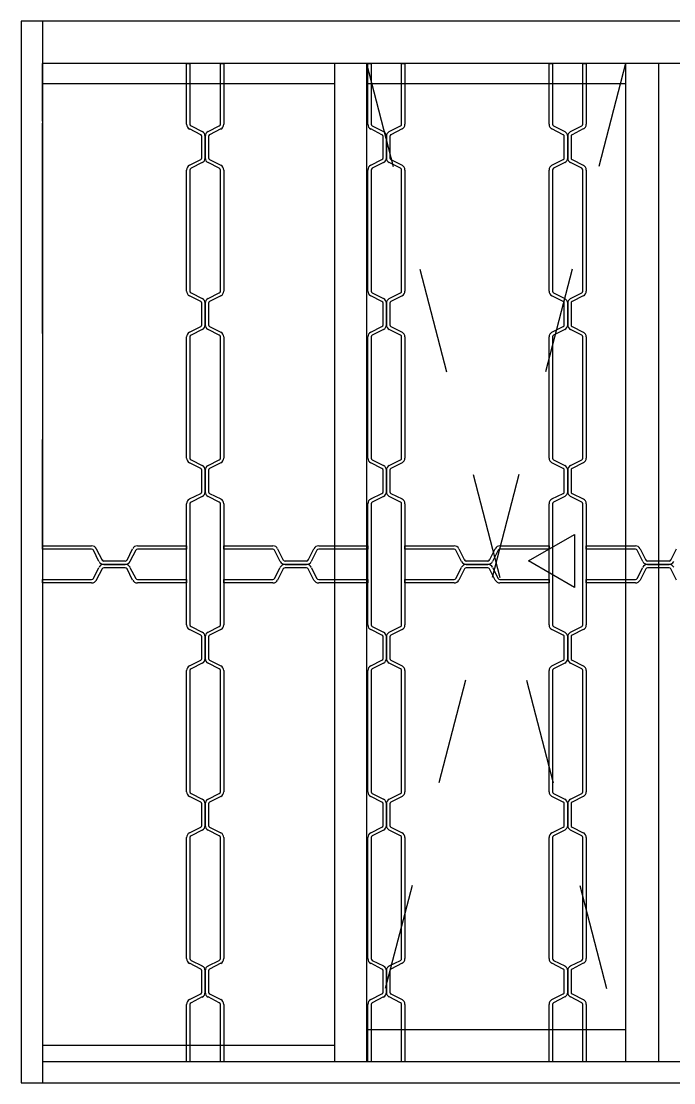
# Model space of a CAD drawing. Header units: millimetres. Extents: x 222.42 to 223.62, y 1281.83 to 1282.83.
# Drawn here: x 222.423 to 223.038, y 1281.825 to 1282.825 of the extents above; entities that cross this region are included whole.
import ezdxf

# ---------------------------------------------------------------- set-up
doc = ezdxf.new("R2010")
doc.units = ezdxf.units.MM
doc.header["$LTSCALE"] = 0.5
doc.linetypes.add('HIDDEN2', pattern=[0.1875, 0.125, -0.0625])
doc.layers.add('Gravia_Janelas', color=1, linetype='Continuous')
doc.layers.add('Gravia_Janelas_hidden2', color=1, linetype='HIDDEN2')

msp = doc.modelspace()

# ---------------------------------------------------------------- linework, layer by layer
at = {"layer": 'Gravia_Janelas', "color": 2, "lineweight": 25}
for p, q in [((222.423, 1282.8251), (222.423, 1281.8251)), ((223.623, 1282.8251), (222.423, 1282.8251)), ((222.423, 1281.8251), (223.623, 1281.8251))]:
    msp.add_line(p, q, dxfattribs=at)
at = {"layer": 'Gravia_Janelas', "lineweight": 25}
for p, q in [((222.443, 1282.8251), (222.443, 1281.8251)), ((222.581, 1282.7851), (222.577, 1282.7851)), ((222.866, 1282.7851), (222.862, 1282.7851)), ((222.443, 1282.6291), (222.443, 1282.6251)), ((222.443, 1282.4721), (222.443, 1282.4681)), ((222.443, 1282.3151), (222.443, 1282.3111)), ((222.443, 1282.1581), (222.443, 1282.1541)), ((222.443, 1282.0011), (222.443, 1281.9971)), ((222.577, 1281.8451), (222.581, 1281.8451)), ((222.73, 1281.8451), (222.734, 1281.8451)), ((222.862, 1281.8451), (222.866, 1281.8451)), ((223.0194, 1281.8451), (223.0234, 1281.8451))]:
    msp.add_line(p, q, dxfattribs=at)
at = {"layer": 'Gravia_Janelas'}
for p, q in [((223.603, 1282.7851), (222.443, 1282.7851)), ((223.603, 1282.7851), (222.443, 1282.7851)), ((222.5787, 1282.7851), (222.5819, 1282.7851)), ((222.5787, 1282.728), (222.5787, 1282.7851)), ((222.5819, 1282.7851), (222.5819, 1282.728)), ((222.6105, 1282.728), (222.6105, 1282.7851)), ((222.6105, 1282.7851), (222.6137, 1282.7851)), ((222.6137, 1282.7851), (222.6137, 1282.728)), ((222.718, 1282.7851), (222.718, 1281.8451)), ((222.748, 1282.7851), (222.748, 1281.8451)), ((222.7494, 1282.7851), (222.7526, 1282.7851)), ((222.7494, 1282.728), (222.7494, 1282.7851)), ((222.7526, 1282.7851), (222.7526, 1282.728)), ((222.7812, 1282.728), (222.7812, 1282.7851)), ((222.7812, 1282.7851), (222.7844, 1282.7851)), ((222.7844, 1282.7851), (222.7844, 1282.728)), ((222.9201, 1282.7851), (222.9233, 1282.7851)), ((222.9201, 1282.728), (222.9201, 1282.7851)), ((222.9233, 1282.7851), (222.9233, 1282.728)), ((222.9519, 1282.728), (222.9519, 1282.7851)), ((222.9519, 1282.7851), (222.9551, 1282.7851)), ((222.9551, 1282.7851), (222.9551, 1282.728)), ((222.992, 1282.7851), (222.992, 1281.8451)), ((223.023, 1282.7851), (223.023, 1281.8451)), ((222.718, 1282.7662), (222.443, 1282.7662)), ((222.718, 1282.7662), (222.443, 1282.7662)), ((222.992, 1282.7662), (222.748, 1282.7662)), ((222.592, 1282.7182), (222.5814, 1282.7236)), ((222.5829, 1282.7264), (222.5934, 1282.7211)), ((222.5989, 1282.7211), (222.6095, 1282.7264)), ((222.6109, 1282.7236), (222.6004, 1282.7182)), ((222.7627, 1282.7182), (222.7521, 1282.7236)), ((222.7536, 1282.7264), (222.7641, 1282.7211)), ((222.7696, 1282.7211), (222.7802, 1282.7264)), ((222.7816, 1282.7236), (222.7711, 1282.7182)), ((222.9334, 1282.7182), (222.9228, 1282.7236)), ((222.9243, 1282.7264), (222.9348, 1282.7211)), ((222.9403, 1282.7211), (222.9509, 1282.7264)), ((222.9523, 1282.7236), (222.9418, 1282.7182)), ((222.593, 1282.6963), (222.593, 1282.7166)), ((222.5962, 1282.6963), (222.5962, 1282.7166)), ((222.5962, 1282.7166), (222.5962, 1282.6963)), ((222.5994, 1282.7166), (222.5994, 1282.6963)), ((222.7637, 1282.6963), (222.7637, 1282.7166)), ((222.7669, 1282.6963), (222.7669, 1282.7166)), ((222.7669, 1282.7166), (222.7669, 1282.6963)), ((222.7701, 1282.7166), (222.7701, 1282.6963)), ((222.9344, 1282.6963), (222.9344, 1282.7166)), ((222.9376, 1282.6963), (222.9376, 1282.7166)), ((222.9376, 1282.7166), (222.9376, 1282.6963)), ((222.9408, 1282.7166), (222.9408, 1282.6963)), ((222.5814, 1282.6894), (222.592, 1282.6947)), ((222.5934, 1282.6919), (222.5829, 1282.6865)), ((222.6095, 1282.6865), (222.5989, 1282.6919)), ((222.6004, 1282.6947), (222.6109, 1282.6894)), ((222.7521, 1282.6894), (222.7627, 1282.6947)), ((222.7641, 1282.6919), (222.7536, 1282.6865)), ((222.7802, 1282.6865), (222.7696, 1282.6919)), ((222.7711, 1282.6947), (222.7816, 1282.6894)), ((222.9228, 1282.6894), (222.9334, 1282.6947)), ((222.9348, 1282.6919), (222.9243, 1282.6865)), ((222.9509, 1282.6865), (222.9403, 1282.6919)), ((222.9418, 1282.6947), (222.9523, 1282.6894)), ((222.5787, 1282.5708), (222.5787, 1282.6849)), ((222.5819, 1282.6849), (222.5819, 1282.5708)), ((222.6105, 1282.5708), (222.6105, 1282.6849)), ((222.6137, 1282.6849), (222.6137, 1282.5708)), ((222.7494, 1282.5708), (222.7494, 1282.6849)), ((222.7526, 1282.6849), (222.7526, 1282.5708)), ((222.7812, 1282.5708), (222.7812, 1282.6849)), ((222.7844, 1282.6849), (222.7844, 1282.5708)), ((222.9201, 1282.5708), (222.9201, 1282.6849)), ((222.9233, 1282.6849), (222.9233, 1282.5708)), ((222.9519, 1282.5708), (222.9519, 1282.6849)), ((222.9551, 1282.6849), (222.9551, 1282.5708)), ((222.592, 1282.561), (222.5814, 1282.5664)), ((222.5829, 1282.5692), (222.5934, 1282.5639)), ((222.5989, 1282.5639), (222.6095, 1282.5692)), ((222.6109, 1282.5664), (222.6004, 1282.561)), ((222.7627, 1282.561), (222.7521, 1282.5664)), ((222.7536, 1282.5692), (222.7641, 1282.5639)), ((222.7696, 1282.5639), (222.7802, 1282.5692)), ((222.7816, 1282.5664), (222.7711, 1282.561)), ((222.9334, 1282.561), (222.9228, 1282.5664)), ((222.9243, 1282.5692), (222.9348, 1282.5639)), ((222.9403, 1282.5639), (222.9509, 1282.5692)), ((222.9523, 1282.5664), (222.9418, 1282.561)), ((222.593, 1282.5391), (222.593, 1282.5594)), ((222.5962, 1282.5391), (222.5962, 1282.5594)), ((222.5962, 1282.5594), (222.5962, 1282.5391)), ((222.5994, 1282.5594), (222.5994, 1282.5391)), ((222.7637, 1282.5391), (222.7637, 1282.5594)), ((222.7669, 1282.5391), (222.7669, 1282.5594)), ((222.7669, 1282.5594), (222.7669, 1282.5391)), ((222.7701, 1282.5594), (222.7701, 1282.5391)), ((222.9344, 1282.5391), (222.9344, 1282.5594)), ((222.9376, 1282.5391), (222.9376, 1282.5594)), ((222.9376, 1282.5594), (222.9376, 1282.5391)), ((222.9408, 1282.5594), (222.9408, 1282.5391)), ((222.5814, 1282.5322), (222.592, 1282.5375)), ((222.5934, 1282.5347), (222.5829, 1282.5293)), ((222.6095, 1282.5293), (222.5989, 1282.5347)), ((222.6004, 1282.5375), (222.6109, 1282.5322)), ((222.7521, 1282.5322), (222.7627, 1282.5375)), ((222.7641, 1282.5347), (222.7536, 1282.5293)), ((222.7802, 1282.5293), (222.7696, 1282.5347)), ((222.7711, 1282.5375), (222.7816, 1282.5322)), ((222.9228, 1282.5322), (222.9334, 1282.5375)), ((222.9348, 1282.5347), (222.9243, 1282.5293)), ((222.9509, 1282.5293), (222.9403, 1282.5347)), ((222.9418, 1282.5375), (222.9523, 1282.5322)), ((222.5787, 1282.4136), (222.5787, 1282.5277)), ((222.5819, 1282.5277), (222.5819, 1282.4136)), ((222.6105, 1282.4136), (222.6105, 1282.5277)), ((222.6137, 1282.5277), (222.6137, 1282.4136)), ((222.7494, 1282.4136), (222.7494, 1282.5277)), ((222.7526, 1282.5277), (222.7526, 1282.4136)), ((222.7812, 1282.4136), (222.7812, 1282.5277)), ((222.7844, 1282.5277), (222.7844, 1282.4136)), ((222.9201, 1282.4136), (222.9201, 1282.5277)), ((222.9233, 1282.5277), (222.9233, 1282.4136)), ((222.9519, 1282.4136), (222.9519, 1282.5277)), ((222.9551, 1282.5277), (222.9551, 1282.4136)), ((222.5829, 1282.412), (222.5934, 1282.4067)), ((222.5989, 1282.4067), (222.6095, 1282.412)), ((222.7536, 1282.412), (222.7641, 1282.4067)), ((222.7696, 1282.4067), (222.7802, 1282.412)), ((222.9243, 1282.412), (222.9348, 1282.4067)), ((222.9403, 1282.4067), (222.9509, 1282.412)), ((222.592, 1282.4038), (222.5814, 1282.4092)), ((222.593, 1282.3819), (222.593, 1282.4022)), ((222.5962, 1282.3819), (222.5962, 1282.4022)), ((222.5962, 1282.4022), (222.5962, 1282.3819)), ((222.5994, 1282.4022), (222.5994, 1282.3819)), ((222.6109, 1282.4092), (222.6004, 1282.4038)), ((222.7627, 1282.4038), (222.7521, 1282.4092)), ((222.7637, 1282.3819), (222.7637, 1282.4022)), ((222.7669, 1282.3819), (222.7669, 1282.4022)), ((222.7669, 1282.4022), (222.7669, 1282.3819)), ((222.7701, 1282.4022), (222.7701, 1282.3819)), ((222.7816, 1282.4092), (222.7711, 1282.4038)), ((222.9334, 1282.4038), (222.9228, 1282.4092)), ((222.9344, 1282.3819), (222.9344, 1282.4022)), ((222.9376, 1282.3819), (222.9376, 1282.4022)), ((222.9376, 1282.4022), (222.9376, 1282.3819)), ((222.9408, 1282.4022), (222.9408, 1282.3819)), ((222.9523, 1282.4092), (222.9418, 1282.4038)), ((222.5814, 1282.375), (222.592, 1282.3803)), ((222.6004, 1282.3803), (222.6109, 1282.375)), ((222.7521, 1282.375), (222.7627, 1282.3803)), ((222.7711, 1282.3803), (222.7816, 1282.375)), ((222.9228, 1282.375), (222.9334, 1282.3803)), ((222.9418, 1282.3803), (222.9523, 1282.375)), ((222.5787, 1282.2564), (222.5787, 1282.3705)), ((222.5819, 1282.3705), (222.5819, 1282.2564)), ((222.5934, 1282.3775), (222.5829, 1282.3721)), ((222.6095, 1282.3721), (222.5989, 1282.3775)), ((222.6105, 1282.2564), (222.6105, 1282.3705)), ((222.6137, 1282.3705), (222.6137, 1282.2564)), ((222.7494, 1282.2564), (222.7494, 1282.3705)), ((222.7526, 1282.3705), (222.7526, 1282.2564)), ((222.7641, 1282.3775), (222.7536, 1282.3721)), ((222.7802, 1282.3721), (222.7696, 1282.3775)), ((222.7812, 1282.2564), (222.7812, 1282.3705)), ((222.7844, 1282.3705), (222.7844, 1282.2564)), ((222.9201, 1282.2564), (222.9201, 1282.3705)), ((222.9233, 1282.3705), (222.9233, 1282.2564)), ((222.9348, 1282.3775), (222.9243, 1282.3721)), ((222.9509, 1282.3721), (222.9403, 1282.3775)), ((222.9519, 1282.2564), (222.9519, 1282.3705)), ((222.9551, 1282.3705), (222.9551, 1282.2564)), ((222.443, 1282.3309), (222.4893, 1282.3309)), ((222.443, 1282.3277), (222.443, 1282.3309)), ((222.5324, 1282.3309), (222.5787, 1282.3309)), ((222.5787, 1282.3309), (222.5787, 1282.3277)), ((222.6137, 1282.3309), (222.66, 1282.3309)), ((222.6137, 1282.3277), (222.6137, 1282.3309)), ((222.7031, 1282.3309), (222.7494, 1282.3309)), ((222.7494, 1282.3309), (222.7494, 1282.3277)), ((222.7844, 1282.3309), (222.8307, 1282.3309)), ((222.7844, 1282.3277), (222.7844, 1282.3309)), ((222.8738, 1282.3309), (222.9201, 1282.3309)), ((222.9201, 1282.3309), (222.9201, 1282.3277)), ((222.9551, 1282.3309), (223.0014, 1282.3309)), ((222.9551, 1282.3277), (222.9551, 1282.3309)), ((222.4893, 1282.3277), (222.443, 1282.3277)), ((222.4962, 1282.3161), (222.4909, 1282.3267)), ((222.4937, 1282.3281), (222.4991, 1282.3175)), ((222.5226, 1282.3175), (222.5279, 1282.3281)), ((222.5308, 1282.3267), (222.5254, 1282.3161)), ((222.5787, 1282.3277), (222.5324, 1282.3277)), ((222.66, 1282.3277), (222.6137, 1282.3277)), ((222.6669, 1282.3161), (222.6616, 1282.3267)), ((222.6644, 1282.3281), (222.6698, 1282.3175)), ((222.6933, 1282.3175), (222.6986, 1282.3281)), ((222.7015, 1282.3267), (222.6961, 1282.3161)), ((222.7494, 1282.3277), (222.7031, 1282.3277)), ((222.8307, 1282.3277), (222.7844, 1282.3277)), ((222.8376, 1282.3161), (222.8323, 1282.3267)), ((222.8351, 1282.3281), (222.8405, 1282.3175)), ((222.864, 1282.3175), (222.8693, 1282.3281)), ((222.8722, 1282.3267), (222.8668, 1282.3161)), ((222.9201, 1282.3277), (222.8738, 1282.3277)), ((223.0014, 1282.3277), (222.9551, 1282.3277)), ((223.0083, 1282.3161), (223.003, 1282.3267)), ((223.0058, 1282.3281), (223.0112, 1282.3175)), ((223.0347, 1282.3175), (223.04, 1282.3281)), ((222.4909, 1282.3), (222.4962, 1282.3106)), ((222.5007, 1282.3166), (222.521, 1282.3166)), ((222.5007, 1282.3134), (222.521, 1282.3134)), ((222.521, 1282.3134), (222.5007, 1282.3134)), ((222.521, 1282.3102), (222.5007, 1282.3102)), ((222.5254, 1282.3106), (222.5308, 1282.3)), ((222.6616, 1282.3), (222.6669, 1282.3106)), ((222.6714, 1282.3166), (222.6917, 1282.3166)), ((222.6714, 1282.3134), (222.6917, 1282.3134)), ((222.6917, 1282.3134), (222.6714, 1282.3134)), ((222.6917, 1282.3102), (222.6714, 1282.3102)), ((222.6961, 1282.3106), (222.7015, 1282.3)), ((222.8323, 1282.3), (222.8376, 1282.3106)), ((222.8421, 1282.3166), (222.8624, 1282.3166)), ((222.8421, 1282.3134), (222.8624, 1282.3134)), ((222.8624, 1282.3134), (222.8421, 1282.3134)), ((222.8624, 1282.3102), (222.8421, 1282.3102)), ((222.8668, 1282.3106), (222.8722, 1282.3)), ((223.003, 1282.3), (223.0083, 1282.3106)), ((223.0128, 1282.3166), (223.0331, 1282.3166)), ((223.0128, 1282.3134), (223.0331, 1282.3134)), ((223.0331, 1282.3134), (223.0128, 1282.3134)), ((223.0331, 1282.3102), (223.0128, 1282.3102)), ((222.4991, 1282.3092), (222.4937, 1282.2986)), ((222.5279, 1282.2986), (222.5226, 1282.3092)), ((222.6698, 1282.3092), (222.6644, 1282.2986)), ((222.6986, 1282.2986), (222.6933, 1282.3092)), ((222.8405, 1282.3092), (222.8351, 1282.2986)), ((222.8693, 1282.2986), (222.864, 1282.3092)), ((223.0112, 1282.3092), (223.0058, 1282.2986)), ((223.04, 1282.2986), (223.0347, 1282.3092)), ((222.443, 1282.2959), (222.443, 1282.2991)), ((222.443, 1282.2991), (222.4893, 1282.2991)), ((222.4893, 1282.2959), (222.443, 1282.2959)), ((222.5324, 1282.2991), (222.5787, 1282.2991)), ((222.5787, 1282.2959), (222.5324, 1282.2959)), ((222.5787, 1282.2991), (222.5787, 1282.2959)), ((222.6137, 1282.2959), (222.6137, 1282.2991)), ((222.6137, 1282.2991), (222.66, 1282.2991)), ((222.66, 1282.2959), (222.6137, 1282.2959)), ((222.7031, 1282.2991), (222.7494, 1282.2991)), ((222.7494, 1282.2959), (222.7031, 1282.2959)), ((222.7494, 1282.2991), (222.7494, 1282.2959)), ((222.7844, 1282.2959), (222.7844, 1282.2991)), ((222.7844, 1282.2991), (222.8307, 1282.2991)), ((222.8307, 1282.2959), (222.7844, 1282.2959)), ((222.8738, 1282.2991), (222.9201, 1282.2991)), ((222.9201, 1282.2959), (222.8738, 1282.2959)), ((222.9201, 1282.2991), (222.9201, 1282.2959)), ((222.9551, 1282.2959), (222.9551, 1282.2991)), ((222.9551, 1282.2991), (223.0014, 1282.2991)), ((223.0014, 1282.2959), (222.9551, 1282.2959)), ((222.592, 1282.2466), (222.5814, 1282.252)), ((222.5829, 1282.2548), (222.5934, 1282.2495)), ((222.5989, 1282.2495), (222.6095, 1282.2548)), ((222.6109, 1282.252), (222.6004, 1282.2466)), ((222.7627, 1282.2466), (222.7521, 1282.252)), ((222.7536, 1282.2548), (222.7641, 1282.2495)), ((222.7696, 1282.2495), (222.7802, 1282.2548)), ((222.7816, 1282.252), (222.7711, 1282.2466)), ((222.9334, 1282.2466), (222.9228, 1282.252)), ((222.9243, 1282.2548), (222.9348, 1282.2495)), ((222.9403, 1282.2495), (222.9509, 1282.2548)), ((222.9523, 1282.252), (222.9418, 1282.2466)), ((222.593, 1282.2247), (222.593, 1282.245)), ((222.5962, 1282.2247), (222.5962, 1282.245)), ((222.5962, 1282.245), (222.5962, 1282.2247)), ((222.5994, 1282.245), (222.5994, 1282.2247)), ((222.7637, 1282.2247), (222.7637, 1282.245)), ((222.7669, 1282.2247), (222.7669, 1282.245)), ((222.7669, 1282.245), (222.7669, 1282.2247)), ((222.7701, 1282.245), (222.7701, 1282.2247)), ((222.9344, 1282.2247), (222.9344, 1282.245)), ((222.9376, 1282.2247), (222.9376, 1282.245)), ((222.9376, 1282.245), (222.9376, 1282.2247)), ((222.9408, 1282.245), (222.9408, 1282.2247)), ((222.5814, 1282.2178), (222.592, 1282.2231)), ((222.5934, 1282.2203), (222.5829, 1282.2149)), ((222.6095, 1282.2149), (222.5989, 1282.2203)), ((222.6004, 1282.2231), (222.6109, 1282.2178)), ((222.7521, 1282.2178), (222.7627, 1282.2231)), ((222.7641, 1282.2203), (222.7536, 1282.2149)), ((222.7802, 1282.2149), (222.7696, 1282.2203)), ((222.7711, 1282.2231), (222.7816, 1282.2178)), ((222.9228, 1282.2178), (222.9334, 1282.2231)), ((222.9348, 1282.2203), (222.9243, 1282.2149)), ((222.9509, 1282.2149), (222.9403, 1282.2203)), ((222.9418, 1282.2231), (222.9523, 1282.2178)), ((222.5787, 1282.0992), (222.5787, 1282.2133)), ((222.5819, 1282.2133), (222.5819, 1282.0992)), ((222.6105, 1282.0992), (222.6105, 1282.2133)), ((222.6137, 1282.2133), (222.6137, 1282.0992)), ((222.7494, 1282.0992), (222.7494, 1282.2133)), ((222.7526, 1282.2133), (222.7526, 1282.0992)), ((222.7812, 1282.0992), (222.7812, 1282.2133)), ((222.7844, 1282.2133), (222.7844, 1282.0992)), ((222.9201, 1282.0992), (222.9201, 1282.2133)), ((222.9233, 1282.2133), (222.9233, 1282.0992)), ((222.9519, 1282.0992), (222.9519, 1282.2133)), ((222.9551, 1282.2133), (222.9551, 1282.0992)), ((222.592, 1282.0894), (222.5814, 1282.0948)), ((222.5829, 1282.0976), (222.5934, 1282.0923)), ((222.5989, 1282.0923), (222.6095, 1282.0976)), ((222.6109, 1282.0948), (222.6004, 1282.0894)), ((222.7627, 1282.0894), (222.7521, 1282.0948)), ((222.7536, 1282.0976), (222.7641, 1282.0923)), ((222.7696, 1282.0923), (222.7802, 1282.0976)), ((222.7816, 1282.0948), (222.7711, 1282.0894)), ((222.9334, 1282.0894), (222.9228, 1282.0948)), ((222.9243, 1282.0976), (222.9348, 1282.0923)), ((222.9403, 1282.0923), (222.9509, 1282.0976)), ((222.9523, 1282.0948), (222.9418, 1282.0894)), ((222.593, 1282.0675), (222.593, 1282.0878)), ((222.5962, 1282.0675), (222.5962, 1282.0878)), ((222.5962, 1282.0878), (222.5962, 1282.0675)), ((222.5994, 1282.0878), (222.5994, 1282.0675)), ((222.7637, 1282.0675), (222.7637, 1282.0878)), ((222.7669, 1282.0675), (222.7669, 1282.0878)), ((222.7669, 1282.0878), (222.7669, 1282.0675)), ((222.7701, 1282.0878), (222.7701, 1282.0675)), ((222.9344, 1282.0675), (222.9344, 1282.0878)), ((222.9376, 1282.0675), (222.9376, 1282.0878)), ((222.9376, 1282.0878), (222.9376, 1282.0675)), ((222.9408, 1282.0878), (222.9408, 1282.0675)), ((222.5814, 1282.0606), (222.592, 1282.0659)), ((222.5934, 1282.0631), (222.5829, 1282.0577)), ((222.6095, 1282.0577), (222.5989, 1282.0631)), ((222.6004, 1282.0659), (222.6109, 1282.0606)), ((222.7521, 1282.0606), (222.7627, 1282.0659)), ((222.7641, 1282.0631), (222.7536, 1282.0577)), ((222.7802, 1282.0577), (222.7696, 1282.0631)), ((222.7711, 1282.0659), (222.7816, 1282.0606)), ((222.9228, 1282.0606), (222.9334, 1282.0659)), ((222.9348, 1282.0631), (222.9243, 1282.0577)), ((222.9509, 1282.0577), (222.9403, 1282.0631)), ((222.9418, 1282.0659), (222.9523, 1282.0606)), ((222.5787, 1281.942), (222.5787, 1282.0561)), ((222.5819, 1282.0561), (222.5819, 1281.942)), ((222.6105, 1281.942), (222.6105, 1282.0561)), ((222.6137, 1282.0561), (222.6137, 1281.942)), ((222.7494, 1281.942), (222.7494, 1282.0561)), ((222.7526, 1282.0561), (222.7526, 1281.942)), ((222.7812, 1281.942), (222.7812, 1282.0561)), ((222.7844, 1282.0561), (222.7844, 1281.942)), ((222.9201, 1281.942), (222.9201, 1282.0561)), ((222.9233, 1282.0561), (222.9233, 1281.942)), ((222.9519, 1281.942), (222.9519, 1282.0561)), ((222.9551, 1282.0561), (222.9551, 1281.942)), ((222.5829, 1281.9404), (222.5934, 1281.9351)), ((222.5989, 1281.9351), (222.6095, 1281.9404)), ((222.7536, 1281.9404), (222.7641, 1281.9351)), ((222.7696, 1281.9351), (222.7802, 1281.9404)), ((222.9243, 1281.9404), (222.9348, 1281.9351)), ((222.9403, 1281.9351), (222.9509, 1281.9404)), ((222.592, 1281.9322), (222.5814, 1281.9376)), ((222.593, 1281.9103), (222.593, 1281.9306)), ((222.5962, 1281.9103), (222.5962, 1281.9306)), ((222.5962, 1281.9306), (222.5962, 1281.9103)), ((222.5994, 1281.9306), (222.5994, 1281.9103)), ((222.6109, 1281.9376), (222.6004, 1281.9322)), ((222.7627, 1281.9322), (222.7521, 1281.9376)), ((222.7637, 1281.9103), (222.7637, 1281.9306)), ((222.7669, 1281.9103), (222.7669, 1281.9306)), ((222.7669, 1281.9306), (222.7669, 1281.9103)), ((222.7701, 1281.9306), (222.7701, 1281.9103)), ((222.7816, 1281.9376), (222.7711, 1281.9322)), ((222.9334, 1281.9322), (222.9228, 1281.9376)), ((222.9344, 1281.9103), (222.9344, 1281.9306)), ((222.9376, 1281.9103), (222.9376, 1281.9306)), ((222.9376, 1281.9306), (222.9376, 1281.9103)), ((222.9408, 1281.9306), (222.9408, 1281.9103)), ((222.9523, 1281.9376), (222.9418, 1281.9322)), ((222.5814, 1281.9034), (222.592, 1281.9087)), ((222.5934, 1281.9059), (222.5829, 1281.9005)), ((222.6095, 1281.9005), (222.5989, 1281.9059)), ((222.6004, 1281.9087), (222.6109, 1281.9034)), ((222.7521, 1281.9034), (222.7627, 1281.9087)), ((222.7641, 1281.9059), (222.7536, 1281.9005)), ((222.7802, 1281.9005), (222.7696, 1281.9059)), ((222.7711, 1281.9087), (222.7816, 1281.9034)), ((222.9228, 1281.9034), (222.9334, 1281.9087)), ((222.9348, 1281.9059), (222.9243, 1281.9005)), ((222.9509, 1281.9005), (222.9403, 1281.9059)), ((222.9418, 1281.9087), (222.9523, 1281.9034)), ((222.5787, 1281.8451), (222.5787, 1281.8989)), ((222.5819, 1281.8989), (222.5819, 1281.8451)), ((222.6105, 1281.8451), (222.6105, 1281.8989)), ((222.6137, 1281.8989), (222.6137, 1281.8451)), ((222.7494, 1281.8451), (222.7494, 1281.8989)), ((222.7526, 1281.8989), (222.7526, 1281.8451)), ((222.7812, 1281.8451), (222.7812, 1281.8989)), ((222.7844, 1281.8989), (222.7844, 1281.8451)), ((222.9201, 1281.8451), (222.9201, 1281.8989)), ((222.9233, 1281.8989), (222.9233, 1281.8451)), ((222.9519, 1281.8451), (222.9519, 1281.8989)), ((222.9551, 1281.8989), (222.9551, 1281.8451)), ((222.748, 1281.8751), (222.992, 1281.8751)), ((222.718, 1281.8601), (222.443, 1281.8601)), ((222.443, 1281.8451), (223.603, 1281.8451))]:
    msp.add_line(p, q, dxfattribs=at)
msp.add_lwpolyline([(222.9441, 1282.3417), (222.9441, 1282.2917), (222.9008, 1282.3167)], close=True, dxfattribs=at)
for centre, radius, start, end in [((222.5837, 1282.728), 0.005, 180, 243.1476), ((222.5837, 1282.728), 0.00182, 180, 243.1476), ((222.5912, 1282.7166), 0.005, 0, 63.1476), ((222.6012, 1282.7166), 0.005, 116.8524, 180), ((222.6087, 1282.728), 0.00182, 296.8524, 0), ((222.6087, 1282.728), 0.005, 296.8524, 0), ((222.7544, 1282.728), 0.005, 180, 243.1476), ((222.7544, 1282.728), 0.00182, 180, 243.1476), ((222.7619, 1282.7166), 0.005, 0, 63.1476), ((222.7719, 1282.7166), 0.005, 116.8524, 180), ((222.7794, 1282.728), 0.00182, 296.8524, 0), ((222.7794, 1282.728), 0.005, 296.8524, 0), ((222.9251, 1282.728), 0.005, 180, 243.1476), ((222.9251, 1282.728), 0.00182, 180, 243.1476), ((222.9326, 1282.7166), 0.005, 0, 63.1476), ((222.9426, 1282.7166), 0.005, 116.8524, 180), ((222.9501, 1282.728), 0.00182, 296.8524, 0), ((222.9501, 1282.728), 0.005, 296.8524, 0), ((222.5912, 1282.7166), 0.00182, 0, 63.1476), ((222.6012, 1282.7166), 0.00182, 116.8524, 180), ((222.7619, 1282.7166), 0.00182, 0, 63.1476), ((222.7719, 1282.7166), 0.00182, 116.8524, 180), ((222.9326, 1282.7166), 0.00182, 0, 63.1476), ((222.9426, 1282.7166), 0.00182, 116.8524, 180), ((222.5912, 1282.6963), 0.00182, 296.8524, 0), ((222.5912, 1282.6963), 0.005, 296.8524, 0), ((222.6012, 1282.6963), 0.005, 180, 243.1476), ((222.6012, 1282.6963), 0.00182, 180, 243.1476), ((222.7619, 1282.6963), 0.00182, 296.8524, 0), ((222.7619, 1282.6963), 0.005, 296.8524, 0), ((222.7719, 1282.6963), 0.005, 180, 243.1476), ((222.7719, 1282.6963), 0.00182, 180, 243.1476), ((222.9326, 1282.6963), 0.00182, 296.8524, 0), ((222.9326, 1282.6963), 0.005, 296.8524, 0), ((222.9426, 1282.6963), 0.005, 180, 243.1476), ((222.9426, 1282.6963), 0.00182, 180, 243.1476), ((222.5837, 1282.6849), 0.005, 116.8524, 180), ((222.5837, 1282.6849), 0.00182, 116.8524, 180), ((222.6087, 1282.6849), 0.00182, 0, 63.1476), ((222.6087, 1282.6849), 0.005, 0, 63.1476), ((222.7544, 1282.6849), 0.005, 116.8524, 180), ((222.7544, 1282.6849), 0.00182, 116.8524, 180), ((222.7794, 1282.6849), 0.00182, 0, 63.1476), ((222.7794, 1282.6849), 0.005, 0, 63.1476), ((222.9251, 1282.6849), 0.005, 116.8524, 180), ((222.9251, 1282.6849), 0.00182, 116.8524, 180), ((222.9501, 1282.6849), 0.00182, 0, 63.1476), ((222.9501, 1282.6849), 0.005, 0, 63.1476), ((222.5837, 1282.5708), 0.005, 180, 243.1476), ((222.5837, 1282.5708), 0.00182, 180, 243.1476), ((222.6087, 1282.5708), 0.00182, 296.8524, 0), ((222.6087, 1282.5708), 0.005, 296.8524, 0), ((222.7544, 1282.5708), 0.005, 180, 243.1476), ((222.7544, 1282.5708), 0.00182, 180, 243.1476), ((222.7794, 1282.5708), 0.00182, 296.8524, 0), ((222.7794, 1282.5708), 0.005, 296.8524, 0), ((222.9251, 1282.5708), 0.005, 180, 243.1476), ((222.9251, 1282.5708), 0.00182, 180, 243.1476), ((222.9501, 1282.5708), 0.00182, 296.8524, 0), ((222.9501, 1282.5708), 0.005, 296.8524, 0), ((222.5912, 1282.5594), 0.00182, 0, 63.1476), ((222.5912, 1282.5594), 0.005, 0, 63.1476), ((222.6012, 1282.5594), 0.005, 116.8524, 180), ((222.6012, 1282.5594), 0.00182, 116.8524, 180), ((222.7619, 1282.5594), 0.00182, 0, 63.1476), ((222.7619, 1282.5594), 0.005, 0, 63.1476), ((222.7719, 1282.5594), 0.005, 116.8524, 180), ((222.7719, 1282.5594), 0.00182, 116.8524, 180), ((222.9326, 1282.5594), 0.00182, 0, 63.1476), ((222.9326, 1282.5594), 0.005, 0, 63.1476), ((222.9426, 1282.5594), 0.005, 116.8524, 180), ((222.9426, 1282.5594), 0.00182, 116.8524, 180), ((222.5837, 1282.5277), 0.005, 116.8524, 180), ((222.5912, 1282.5391), 0.00182, 296.8524, 0), ((222.5912, 1282.5391), 0.005, 296.8524, 0), ((222.6012, 1282.5391), 0.005, 180, 243.1476), ((222.6012, 1282.5391), 0.00182, 180, 243.1476), ((222.6087, 1282.5277), 0.005, 0, 63.1476), ((222.7544, 1282.5277), 0.005, 116.8524, 180), ((222.7619, 1282.5391), 0.00182, 296.8524, 0), ((222.7619, 1282.5391), 0.005, 296.8524, 0), ((222.7719, 1282.5391), 0.005, 180, 243.1476), ((222.7719, 1282.5391), 0.00182, 180, 243.1476), ((222.7794, 1282.5277), 0.005, 0, 63.1476), ((222.9251, 1282.5277), 0.005, 116.8524, 180), ((222.9326, 1282.5391), 0.00182, 296.8524, 0), ((222.9326, 1282.5391), 0.005, 296.8524, 0), ((222.9426, 1282.5391), 0.005, 180, 243.1476), ((222.9426, 1282.5391), 0.00182, 180, 243.1476), ((222.9501, 1282.5277), 0.005, 0, 63.1476), ((222.5837, 1282.5277), 0.00182, 116.8524, 180), ((222.6087, 1282.5277), 0.00182, 0, 63.1476), ((222.7544, 1282.5277), 0.00182, 116.8524, 180), ((222.7794, 1282.5277), 0.00182, 0, 63.1476), ((222.9251, 1282.5277), 0.00182, 116.8524, 180), ((222.9501, 1282.5277), 0.00182, 0, 63.1476), ((222.5837, 1282.4136), 0.005, 180, 243.1476), ((222.5837, 1282.4136), 0.00182, 180, 243.1476), ((222.6087, 1282.4136), 0.00182, 296.8524, 0), ((222.6087, 1282.4136), 0.005, 296.8524, 0), ((222.7544, 1282.4136), 0.005, 180, 243.1476), ((222.7544, 1282.4136), 0.00182, 180, 243.1476), ((222.7794, 1282.4136), 0.00182, 296.8524, 0), ((222.7794, 1282.4136), 0.005, 296.8524, 0), ((222.9251, 1282.4136), 0.005, 180, 243.1476), ((222.9251, 1282.4136), 0.00182, 180, 243.1476), ((222.9501, 1282.4136), 0.00182, 296.8524, 0), ((222.9501, 1282.4136), 0.005, 296.8524, 0), ((222.5912, 1282.4022), 0.00182, 0, 63.1476), ((222.5912, 1282.4022), 0.005, 0, 63.1476), ((222.6012, 1282.4022), 0.005, 116.8524, 180), ((222.6012, 1282.4022), 0.00182, 116.8524, 180), ((222.7619, 1282.4022), 0.00182, 0, 63.1476), ((222.7619, 1282.4022), 0.005, 0, 63.1476), ((222.7719, 1282.4022), 0.005, 116.8524, 180), ((222.7719, 1282.4022), 0.00182, 116.8524, 180), ((222.9326, 1282.4022), 0.00182, 0, 63.1476), ((222.9326, 1282.4022), 0.005, 0, 63.1476), ((222.9426, 1282.4022), 0.005, 116.8524, 180), ((222.9426, 1282.4022), 0.00182, 116.8524, 180), ((222.5912, 1282.3819), 0.00182, 296.8524, 0), ((222.5912, 1282.3819), 0.005, 296.8524, 0), ((222.6012, 1282.3819), 0.005, 180, 243.1476), ((222.6012, 1282.3819), 0.00182, 180, 243.1476), ((222.7619, 1282.3819), 0.00182, 296.8524, 0), ((222.7619, 1282.3819), 0.005, 296.8524, 0), ((222.7719, 1282.3819), 0.005, 180, 243.1476), ((222.7719, 1282.3819), 0.00182, 180, 243.1476), ((222.9326, 1282.3819), 0.00182, 296.8524, 0), ((222.9326, 1282.3819), 0.005, 296.8524, 0), ((222.9426, 1282.3819), 0.005, 180, 243.1476), ((222.9426, 1282.3819), 0.00182, 180, 243.1476), ((222.5837, 1282.3705), 0.005, 116.8524, 180), ((222.5837, 1282.3705), 0.00182, 116.8524, 180), ((222.6087, 1282.3705), 0.00182, 0, 63.1476), ((222.6087, 1282.3705), 0.005, 0, 63.1476), ((222.7544, 1282.3705), 0.005, 116.8524, 180), ((222.7544, 1282.3705), 0.00182, 116.8524, 180), ((222.7794, 1282.3705), 0.00182, 0, 63.1476), ((222.7794, 1282.3705), 0.005, 0, 63.1476), ((222.9251, 1282.3705), 0.005, 116.8524, 180), ((222.9251, 1282.3705), 0.00182, 116.8524, 180), ((222.9501, 1282.3705), 0.00182, 0, 63.1476), ((222.9501, 1282.3705), 0.005, 0, 63.1476), ((222.4893, 1282.3259), 0.005, 26.8524, 90), ((222.5324, 1282.3259), 0.005, 90, 153.1476), ((222.66, 1282.3259), 0.005, 26.8524, 90), ((222.7031, 1282.3259), 0.005, 90, 153.1476), ((222.8307, 1282.3259), 0.005, 26.8524, 90), ((222.8738, 1282.3259), 0.005, 90, 153.1476), ((223.0014, 1282.3259), 0.005, 26.8524, 90), ((222.4893, 1282.3259), 0.00182, 26.8524, 90), ((222.5324, 1282.3259), 0.00182, 90, 153.1476), ((222.66, 1282.3259), 0.00182, 26.8524, 90), ((222.7031, 1282.3259), 0.00182, 90, 153.1476), ((222.8307, 1282.3259), 0.00182, 26.8524, 90), ((222.8738, 1282.3259), 0.00182, 90, 153.1476), ((223.0014, 1282.3259), 0.00182, 26.8524, 90), ((222.5007, 1282.3184), 0.005, 206.8524, 270), ((222.5007, 1282.3084), 0.005, 90, 153.1476), ((222.5007, 1282.3184), 0.00182, 206.8524, 270), ((222.5007, 1282.3084), 0.00182, 90, 153.1476), ((222.521, 1282.3184), 0.00182, 270, 333.1476), ((222.521, 1282.3184), 0.005, 270, 333.1476), ((222.521, 1282.3084), 0.005, 26.8524, 90), ((222.521, 1282.3084), 0.00182, 26.8524, 90), ((222.6714, 1282.3184), 0.005, 206.8524, 270), ((222.6714, 1282.3084), 0.005, 90, 153.1476), ((222.6714, 1282.3184), 0.00182, 206.8524, 270), ((222.6714, 1282.3084), 0.00182, 90, 153.1476), ((222.6917, 1282.3184), 0.00182, 270, 333.1476), ((222.6917, 1282.3184), 0.005, 270, 333.1476), ((222.6917, 1282.3084), 0.005, 26.8524, 90), ((222.6917, 1282.3084), 0.00182, 26.8524, 90), ((222.8421, 1282.3184), 0.005, 206.8524, 270), ((222.8421, 1282.3084), 0.005, 90, 153.1476), ((222.8421, 1282.3184), 0.00182, 206.8524, 270), ((222.8421, 1282.3084), 0.00182, 90, 153.1476), ((222.8624, 1282.3184), 0.00182, 270, 333.1476), ((222.8624, 1282.3184), 0.005, 270, 333.1476), ((222.8624, 1282.3084), 0.005, 26.8524, 90), ((222.8624, 1282.3084), 0.00182, 26.8524, 90), ((223.0128, 1282.3184), 0.005, 206.8524, 270), ((223.0128, 1282.3084), 0.005, 90, 153.1476), ((223.0128, 1282.3184), 0.00182, 206.8524, 270), ((223.0128, 1282.3084), 0.00182, 90, 153.1476), ((223.0331, 1282.3184), 0.00182, 270, 333.1476), ((223.0331, 1282.3184), 0.005, 270, 333.1476), ((223.0331, 1282.3084), 0.005, 26.8524, 90), ((223.0331, 1282.3084), 0.00182, 26.8524, 90), ((222.4893, 1282.3009), 0.00182, 270, 333.1476), ((222.5324, 1282.3009), 0.00182, 206.8524, 270), ((222.66, 1282.3009), 0.00182, 270, 333.1476), ((222.7031, 1282.3009), 0.00182, 206.8524, 270), ((222.8307, 1282.3009), 0.00182, 270, 333.1476), ((222.8738, 1282.3009), 0.00182, 206.8524, 270), ((223.0014, 1282.3009), 0.00182, 270, 333.1476), ((222.4893, 1282.3009), 0.005, 270, 333.1476), ((222.5324, 1282.3009), 0.005, 206.8524, 270), ((222.66, 1282.3009), 0.005, 270, 333.1476), ((222.7031, 1282.3009), 0.005, 206.8524, 270), ((222.8307, 1282.3009), 0.005, 270, 333.1476), ((222.8738, 1282.3009), 0.005, 206.8524, 270), ((223.0014, 1282.3009), 0.005, 270, 333.1476), ((222.5837, 1282.2564), 0.005, 180, 243.1476), ((222.5837, 1282.2564), 0.00182, 180, 243.1476), ((222.6087, 1282.2564), 0.00182, 296.8524, 0), ((222.6087, 1282.2564), 0.005, 296.8524, 0), ((222.7544, 1282.2564), 0.005, 180, 243.1476), ((222.7544, 1282.2564), 0.00182, 180, 243.1476), ((222.7794, 1282.2564), 0.00182, 296.8524, 0), ((222.7794, 1282.2564), 0.005, 296.8524, 0), ((222.9251, 1282.2564), 0.005, 180, 243.1476), ((222.9251, 1282.2564), 0.00182, 180, 243.1476), ((222.9501, 1282.2564), 0.00182, 296.8524, 0), ((222.9501, 1282.2564), 0.005, 296.8524, 0), ((222.5912, 1282.245), 0.00182, 0, 63.1476), ((222.5912, 1282.245), 0.005, 0, 63.1476), ((222.6012, 1282.245), 0.005, 116.8524, 180), ((222.6012, 1282.245), 0.00182, 116.8524, 180), ((222.7619, 1282.245), 0.00182, 0, 63.1476), ((222.7619, 1282.245), 0.005, 0, 63.1476), ((222.7719, 1282.245), 0.005, 116.8524, 180), ((222.7719, 1282.245), 0.00182, 116.8524, 180), ((222.9326, 1282.245), 0.00182, 0, 63.1476), ((222.9326, 1282.245), 0.005, 0, 63.1476), ((222.9426, 1282.245), 0.005, 116.8524, 180), ((222.9426, 1282.245), 0.00182, 116.8524, 180), ((222.5912, 1282.2247), 0.00182, 296.8524, 0), ((222.5912, 1282.2247), 0.005, 296.8524, 0), ((222.6012, 1282.2247), 0.005, 180, 243.1476), ((222.6012, 1282.2247), 0.00182, 180, 243.1476), ((222.7619, 1282.2247), 0.00182, 296.8524, 0), ((222.7619, 1282.2247), 0.005, 296.8524, 0), ((222.7719, 1282.2247), 0.005, 180, 243.1476), ((222.7719, 1282.2247), 0.00182, 180, 243.1476), ((222.9326, 1282.2247), 0.00182, 296.8524, 0), ((222.9326, 1282.2247), 0.005, 296.8524, 0), ((222.9426, 1282.2247), 0.005, 180, 243.1476), ((222.9426, 1282.2247), 0.00182, 180, 243.1476), ((222.5837, 1282.2133), 0.005, 116.8524, 180), ((222.5837, 1282.2133), 0.00182, 116.8524, 180), ((222.6087, 1282.2133), 0.00182, 0, 63.1476), ((222.6087, 1282.2133), 0.005, 0, 63.1476), ((222.7544, 1282.2133), 0.005, 116.8524, 180), ((222.7544, 1282.2133), 0.00182, 116.8524, 180), ((222.7794, 1282.2133), 0.00182, 0, 63.1476), ((222.7794, 1282.2133), 0.005, 0, 63.1476), ((222.9251, 1282.2133), 0.005, 116.8524, 180), ((222.9251, 1282.2133), 0.00182, 116.8524, 180), ((222.9501, 1282.2133), 0.00182, 0, 63.1476), ((222.9501, 1282.2133), 0.005, 0, 63.1476), ((222.5837, 1282.0992), 0.005, 180, 243.1476), ((222.5837, 1282.0992), 0.00182, 180, 243.1476), ((222.5912, 1282.0878), 0.005, 0, 63.1476), ((222.6012, 1282.0878), 0.005, 116.8524, 180), ((222.6087, 1282.0992), 0.00182, 296.8524, 0), ((222.6087, 1282.0992), 0.005, 296.8524, 0), ((222.7544, 1282.0992), 0.005, 180, 243.1476), ((222.7544, 1282.0992), 0.00182, 180, 243.1476), ((222.7619, 1282.0878), 0.005, 0, 63.1476), ((222.7719, 1282.0878), 0.005, 116.8524, 180), ((222.7794, 1282.0992), 0.00182, 296.8524, 0), ((222.7794, 1282.0992), 0.005, 296.8524, 0), ((222.9251, 1282.0992), 0.005, 180, 243.1476), ((222.9251, 1282.0992), 0.00182, 180, 243.1476), ((222.9326, 1282.0878), 0.005, 0, 63.1476), ((222.9426, 1282.0878), 0.005, 116.8524, 180), ((222.9501, 1282.0992), 0.00182, 296.8524, 0), ((222.9501, 1282.0992), 0.005, 296.8524, 0), ((222.5912, 1282.0878), 0.00182, 0, 63.1476), ((222.6012, 1282.0878), 0.00182, 116.8524, 180), ((222.7619, 1282.0878), 0.00182, 0, 63.1476), ((222.7719, 1282.0878), 0.00182, 116.8524, 180), ((222.9326, 1282.0878), 0.00182, 0, 63.1476), ((222.9426, 1282.0878), 0.00182, 116.8524, 180), ((222.5837, 1282.0561), 0.005, 116.8524, 180), ((222.5912, 1282.0675), 0.00182, 296.8524, 0), ((222.5912, 1282.0675), 0.005, 296.8524, 0), ((222.6012, 1282.0675), 0.005, 180, 243.1476), ((222.6012, 1282.0675), 0.00182, 180, 243.1476), ((222.6087, 1282.0561), 0.005, 0, 63.1476), ((222.7544, 1282.0561), 0.005, 116.8524, 180), ((222.7619, 1282.0675), 0.00182, 296.8524, 0), ((222.7619, 1282.0675), 0.005, 296.8524, 0), ((222.7719, 1282.0675), 0.005, 180, 243.1476), ((222.7719, 1282.0675), 0.00182, 180, 243.1476), ((222.7794, 1282.0561), 0.005, 0, 63.1476), ((222.9251, 1282.0561), 0.005, 116.8524, 180), ((222.9326, 1282.0675), 0.00182, 296.8524, 0), ((222.9326, 1282.0675), 0.005, 296.8524, 0), ((222.9426, 1282.0675), 0.005, 180, 243.1476), ((222.9426, 1282.0675), 0.00182, 180, 243.1476), ((222.9501, 1282.0561), 0.005, 0, 63.1476), ((222.5837, 1282.0561), 0.00182, 116.8524, 180), ((222.6087, 1282.0561), 0.00182, 0, 63.1476), ((222.7544, 1282.0561), 0.00182, 116.8524, 180), ((222.7794, 1282.0561), 0.00182, 0, 63.1476), ((222.9251, 1282.0561), 0.00182, 116.8524, 180), ((222.9501, 1282.0561), 0.00182, 0, 63.1476), ((222.5837, 1281.942), 0.005, 180, 243.1476), ((222.5837, 1281.942), 0.00182, 180, 243.1476), ((222.6087, 1281.942), 0.00182, 296.8524, 0), ((222.6087, 1281.942), 0.005, 296.8524, 0), ((222.7544, 1281.942), 0.005, 180, 243.1476), ((222.7544, 1281.942), 0.00182, 180, 243.1476), ((222.7794, 1281.942), 0.00182, 296.8524, 0), ((222.7794, 1281.942), 0.005, 296.8524, 0), ((222.9251, 1281.942), 0.005, 180, 243.1476), ((222.9251, 1281.942), 0.00182, 180, 243.1476), ((222.9501, 1281.942), 0.00182, 296.8524, 0), ((222.9501, 1281.942), 0.005, 296.8524, 0), ((222.5912, 1281.9306), 0.00182, 0, 63.1476), ((222.5912, 1281.9306), 0.005, 0, 63.1476), ((222.6012, 1281.9306), 0.005, 116.8524, 180), ((222.6012, 1281.9306), 0.00182, 116.8524, 180), ((222.7619, 1281.9306), 0.00182, 0, 63.1476), ((222.7619, 1281.9306), 0.005, 0, 63.1476), ((222.7719, 1281.9306), 0.005, 116.8524, 180), ((222.7719, 1281.9306), 0.00182, 116.8524, 180), ((222.9326, 1281.9306), 0.00182, 0, 63.1476), ((222.9326, 1281.9306), 0.005, 0, 63.1476), ((222.9426, 1281.9306), 0.005, 116.8524, 180), ((222.9426, 1281.9306), 0.00182, 116.8524, 180), ((222.5912, 1281.9103), 0.00182, 296.8524, 0), ((222.5912, 1281.9103), 0.005, 296.8524, 0), ((222.6012, 1281.9103), 0.005, 180, 243.1476), ((222.6012, 1281.9103), 0.00182, 180, 243.1476), ((222.7619, 1281.9103), 0.00182, 296.8524, 0), ((222.7619, 1281.9103), 0.005, 296.8524, 0), ((222.7719, 1281.9103), 0.005, 180, 243.1476), ((222.7719, 1281.9103), 0.00182, 180, 243.1476), ((222.9326, 1281.9103), 0.00182, 296.8524, 0), ((222.9326, 1281.9103), 0.005, 296.8524, 0), ((222.9426, 1281.9103), 0.005, 180, 243.1476), ((222.9426, 1281.9103), 0.00182, 180, 243.1476), ((222.5837, 1281.8989), 0.005, 116.8524, 180), ((222.5837, 1281.8989), 0.00182, 116.8524, 180), ((222.6087, 1281.8989), 0.00182, 0, 63.1476), ((222.6087, 1281.8989), 0.005, 0, 63.1476), ((222.7544, 1281.8989), 0.005, 116.8524, 180), ((222.7544, 1281.8989), 0.00182, 116.8524, 180), ((222.7794, 1281.8989), 0.00182, 0, 63.1476), ((222.7794, 1281.8989), 0.005, 0, 63.1476), ((222.9251, 1281.8989), 0.005, 116.8524, 180), ((222.9251, 1281.8989), 0.00182, 116.8524, 180), ((222.9501, 1281.8989), 0.00182, 0, 63.1476), ((222.9501, 1281.8989), 0.005, 0, 63.1476)]:
    msp.add_arc(centre, radius, start, end, dxfattribs=at)
at = {"layer": 'Gravia_Janelas_hidden2'}
for p, q in [((222.443, 1282.6291), (222.443, 1282.7851)), ((222.443, 1282.3309), (222.443, 1282.7851)), ((222.992, 1282.7851), (222.748, 1281.8451)), ((222.748, 1282.7851), (222.992, 1281.8451))]:
    msp.add_line(p, q, dxfattribs=at)

doc.saveas('drawing.dxf')
